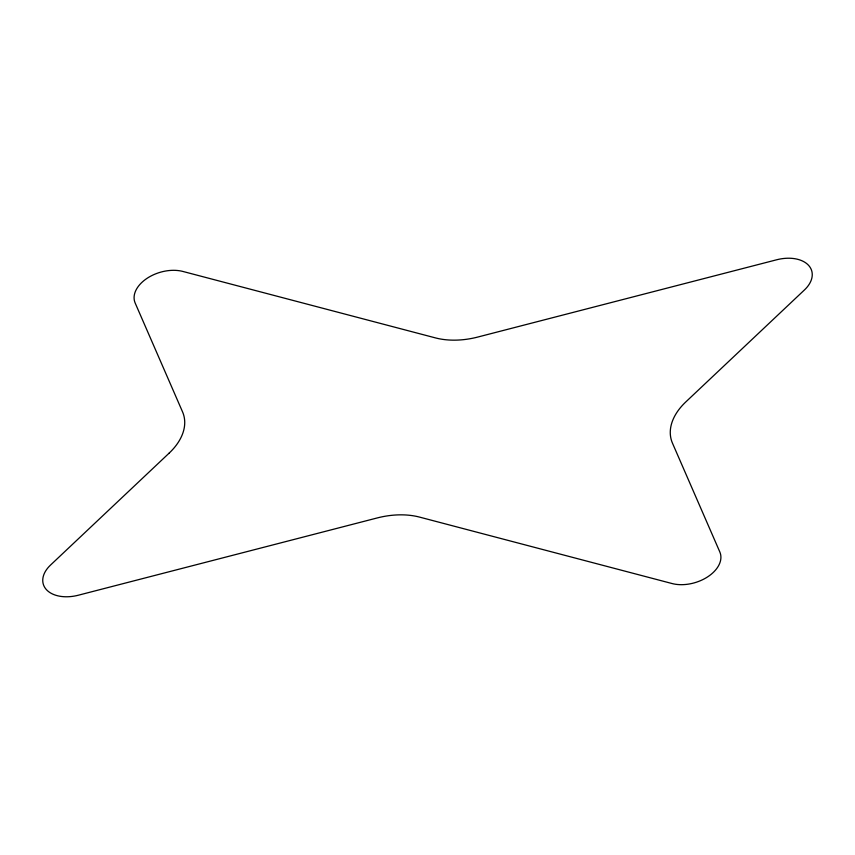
<?xml version="1.0" encoding="UTF-8"?>
<svg xmlns="http://www.w3.org/2000/svg" width="855" height="855" viewBox="0 0 855 855"><rect width="100%" height="100%" fill="white"/><g stroke="black" fill="none" stroke-linecap="round" stroke-linejoin="round"><path stroke-width="1.28" d="M169.172 453.097L50.52 565.08A32.426 20.67 -16.9 0 0 46.459 589.694A32.426 20.67 -16.9 0 0 78.297 595.23L377.215 517.948A64.841 41.329 -16.9 0 1 419.602 517.115L672.083 583.548A32.426 20.67 -16.9 0 0 707.919 576.687A32.426 20.67 -16.9 0 0 719.814 551.924L672.479 443.2A64.841 41.329 -16.9 0 1 685.828 401.903L804.48 289.92A32.426 20.67 -16.9 0 0 808.541 265.307A32.426 20.67 -16.9 0 0 776.703 259.77L477.785 337.052A64.841 41.329 -16.9 0 1 435.398 337.885L182.917 271.452A32.426 20.67 -16.9 0 0 147.081 278.313A32.426 20.67 -16.9 0 0 135.186 303.076L182.521 411.8A64.841 41.329 -16.9 0 1 169.172 453.097"/></g></svg>
